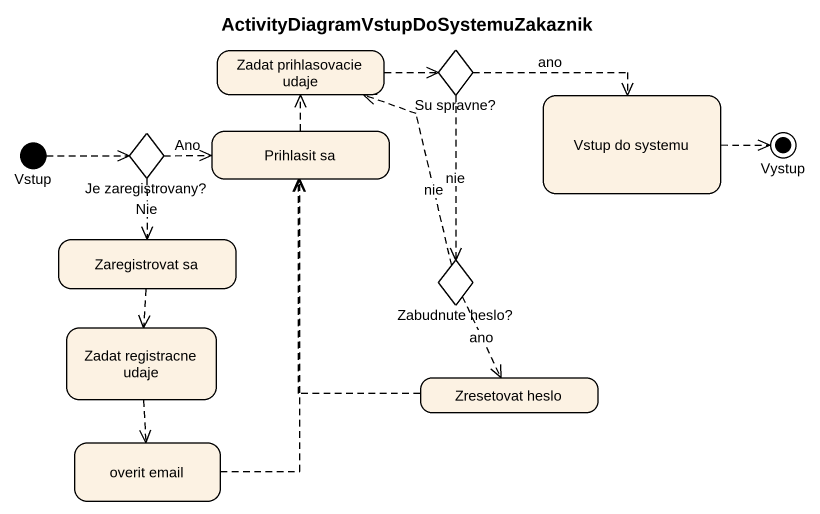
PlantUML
@startuml
title ActivityDiagramVstupDoSystemuZakaznik
hide empty description
state "Zadat prihlasovacie udaje" as Zadat_prihlasovacie_udaje
state "Su spravne?" as Su_spravne <<choice>>
state Vstup <<start>>
state "Je zaregistrovany?" as Je_zaregistrovany <<choice>>
state "Prihlasit sa" as Prihlasit_sa
state "Vstup do systemu" as Vstup_do_systemu
state Vystup <<end>>
state "Zaregistrovat sa" as Zaregistrovat_sa
state "Zabudnute heslo?" as Zabudnute_heslo <<choice>>
state "Zadat registracne udaje" as Zadat_registracne_udaje
state "Zresetovat heslo" as Zresetovat_heslo
state "overit email" as overit_email
Zadat_prihlasovacie_udaje -right[dashed]-> Su_spravne
Su_spravne -right[dashed]-> Vstup_do_systemu : ano
Su_spravne -[dashed]-> Zabudnute_heslo : nie
Vstup -right[dashed]-> Je_zaregistrovany
Je_zaregistrovany -right[dashed]-> Prihlasit_sa : Ano
Je_zaregistrovany -[dashed]-> Zaregistrovat_sa : Nie
Prihlasit_sa -up[dashed]-> Zadat_prihlasovacie_udaje
Vstup_do_systemu -right[dashed]-> Vystup
Zaregistrovat_sa -[dashed]-> Zadat_registracne_udaje
Zabudnute_heslo -up[dashed]-> Zadat_prihlasovacie_udaje : nie
Zabudnute_heslo -[dashed]-> Zresetovat_heslo : ano
Zadat_registracne_udaje -[dashed]-> overit_email
Zresetovat_heslo -up[dashed]-> Prihlasit_sa
overit_email -up[dashed]-> Prihlasit_sa
@enduml
